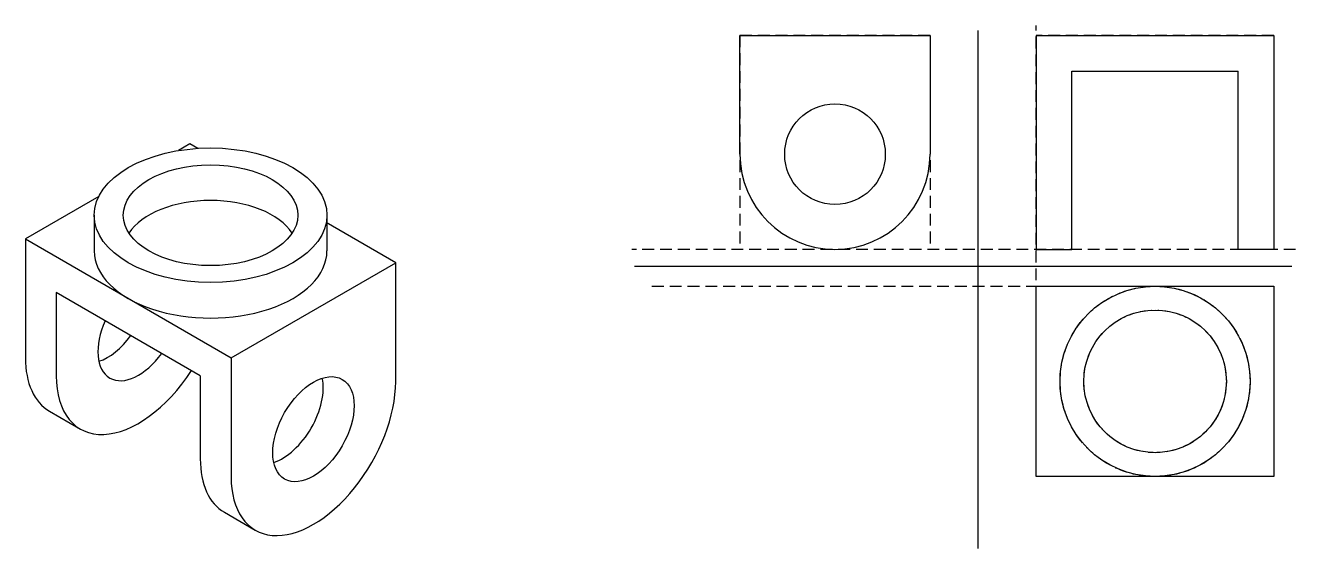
# Model space of a CAD drawing. Header units: inches. Extents: x 27 to 562, y 0 to 220.
import ezdxf

# ---------------------------------------------------------------- set-up
doc = ezdxf.new("R2010")
doc.units = ezdxf.units.IN
doc.header["$LTSCALE"] = 20
doc.header["$MEASUREMENT"] = 0
doc.linetypes.add('HIDDEN', pattern=[0.375, 0.25, -0.125])
doc.layers.add('Layer1', color=240, linetype='HIDDEN')

msp = doc.modelspace()

# ---------------------------------------------------------------- linework, layer by layer
for p, q in [((328.25, 216.28), (408.25, 216.28)), ((328.25, 166.28), (328.25, 216.28)), ((408.25, 216.28), (408.25, 166.28)), ((428.32, 218.33), (428.32, 0.46)), ((452.98, 216.28), (552.98, 216.28)), ((452.98, 216.28), (452.98, 126.28)), ((452.98, 216.28), (452.98, 201.28)), ((552.98, 216.28), (552.98, 126.28)), ((467.98, 126.28), (467.98, 201.28)), ((467.98, 201.28), (537.98, 201.28)), ((537.98, 126.28), (537.98, 201.28)), ((96.74, 170.63), (91.86, 167.81)), ((100.01, 168.74), (96.74, 170.63)), ((58.32, 148.45), (27.46, 130.63)), ((56.41, 140.63), (56.41, 125.63)), ((154.39, 140.63), (154.39, 125.63)), ((183.34, 120.63), (154.09, 137.52)), ((27.46, 130.63), (114.06, 80.63)), ((27.46, 130.63), (27.46, 80.63)), ((452.98, 126.28), (467.98, 126.28)), ((552.98, 126.28), (537.98, 126.28)), ((114.06, 80.63), (183.34, 120.63)), ((183.34, 70.63), (183.34, 120.63)), ((283.9, 119.18), (560.59, 119.18)), ((101.07, 73.13), (40.45, 108.13)), ((40.45, 108.13), (40.45, 73.13)), ((452.98, 110.76), (552.98, 110.76)), ((452.98, 30.76), (452.98, 110.76)), ((552.98, 110.76), (552.98, 30.76)), ((114.06, 80.63), (114.06, 30.63)), ((114.06, 80.63), (114.06, 65.63)), ((101.07, 73.13), (101.07, 38.13)), ((37.61, 58.21), (50.6, 50.71)), ((552.98, 30.76), (452.98, 30.76)), ((111.22, 15.71), (124.21, 8.21))]:
    msp.add_line(p, q)
for centre, radius in [((368.25, 166.28), 21.18), ((502.98, 70.76), 40), ((502.98, 70.76), 30)]:
    msp.add_circle(centre, radius)
msp.add_arc((368.25, 166.28), 40, 180, 0)
for centre, major_axis in [((105.4, 140.63), (-48.99, 0)), ((105.4, 140.63), (-36.74, 0)), ((148.7, 50.63), (-12.11, -20.97))]:
    msp.add_ellipse(centre, major_axis=major_axis, ratio=0.57735)
for centre, major_axis, start_param, end_param in [((105.4, 125.63), (-36.74, 0), 3.50296, 5.921818), ((105.4, 125.63), (-48.99, 0), 0, 3.141593), ((75.09, 93.13), (-12.11, -20.97), 4.892198, 7.674172), ((62.1, 100.63), (-12.11, -20.97), 0.566315, 1.390987), ((62.1, 100.63), (-24.49, -42.43), 5.497787, 6.283185), ((75.09, 93.13), (-24.49, -42.43), 5.497787, 7.765478), ((148.7, 50.63), (-24.49, -42.43), 5.497787, 8.63938), ((135.71, 58.13), (-12.11, -20.97), 0.566315, 2.575278), ((135.71, 58.13), (-24.49, -42.43), 5.497787, 6.283185)]:
    msp.add_ellipse(centre, major_axis=major_axis, ratio=0.57735, start_param=start_param, end_param=end_param)
at = {"layer": 'Layer1'}
for p, q in [((452.98, 30.76), (452.98, 220.45)), ((328.25, 216.28), (328.25, 126.28)), ((408.25, 216.28), (328.25, 216.28)), ((408.25, 216.28), (408.25, 126.28)), ((552.98, 216.28), (452.98, 216.28)), ((552.98, 216.28), (552.98, 136.28)), ((562.13, 126.28), (282.8, 126.28)), ((291.19, 110.76), (552.98, 110.76)), ((552.98, 110.76), (552.98, 30.76)), ((552.98, 30.76), (452.98, 30.76))]:
    msp.add_line(p, q, dxfattribs=at)
for radius in [40, 30]:
    msp.add_circle((502.98, 70.76), radius, dxfattribs=at)

doc.saveas('drawing.dxf')
